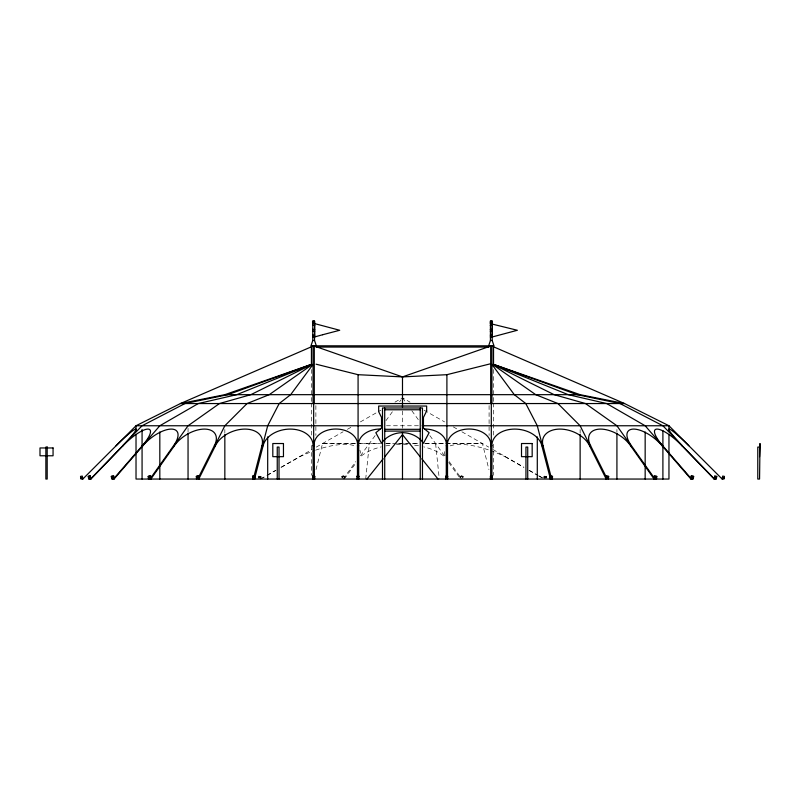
<?xml version="1.0" encoding="UTF-8"?>
<svg xmlns="http://www.w3.org/2000/svg" width="800" height="800" viewBox="0 0 800 800"><rect width="100%" height="100%" fill="white"/><g stroke="black" fill="none" stroke-linecap="round" stroke-linejoin="round"><path stroke-width="0.6" stroke-dasharray="4 3" d="M258.82 476.08L259.49 476.39L259.37 478.14L258.7 477.83L258.82 476.08L260.75 476.08L260.87 477.83L260.2 478.14L260.08 476.39L260.75 476.08M261.13 476.39L261.01 478.14L260.34 477.83L260.46 476.08L261.13 476.39L258.44 476.39L258.56 478.14L259.22 477.83L259.11 476.08L258.44 476.39M544.23 476.08L544.9 476.39L544.78 478.14L544.11 477.83L544.23 476.08L546.16 476.08L546.27 477.83L545.6 478.14L545.49 476.39L546.16 476.08M546.54 476.39L546.42 478.14L545.75 477.83L545.87 476.08L546.54 476.39L543.85 476.39L543.96 478.14L544.63 477.83L544.51 476.08L543.85 476.39M365.7 479.05L369.37 443.52M342.05 478.14L341.77 476.39L343.39 476.08L343.67 477.83L344.35 477.83L344.07 476.08L342.69 476.08L342.4 477.83L343.08 477.83L343.37 476.08L344.98 476.39L344.7 478.14M344.02 478.14L344.3 476.39L344.98 476.39M460.27 478.14L459.99 476.39L461.61 476.08L461.89 477.83L462.57 477.83L462.29 476.08L460.91 476.08L460.62 477.83L461.3 477.83L461.59 476.08L463.2 476.39L462.92 478.14M462.24 478.14L462.52 476.39L463.2 476.39M316.02 469.62L322.5 443.7L358.26 443.7M343.15 479.05L355.81 461.59M375.13 435.58L359.79 456.74L360.45 456.74A47.96 23.79 0 0 1 381.28 446.86M385.93 420.68L393.13 410.75M399.61 401.82L401.05 399.83M344.28 479.05L356.23 462.56M260.37 479.05L265.79 475.95M266.88 475.33L275.55 470.38M280.97 467.28L312.03 449.53M316.24 447.13L343.07 431.79M347.39 429.33L351.71 426.86M360.36 421.92L380.88 410.19M394.93 402.16L402.49 397.84L410.05 402.16M260.84 479.05L266.26 475.95M267.34 475.33L276.02 470.38M281.44 467.28L299.88 456.74A47.96 16.82 -22 0 1 314.41 450.59M341.77 476.39L344.07 476.08M459.99 476.39L462.29 476.08M386.45 425.76L418.52 425.76M322.55 443.52L355.82 443.52M357.05 443.52L380.62 443.52M385.62 443.52L419.36 443.52M425.6 443.52L482.43 443.52M359.49 443.7L380.4 443.7M386.54 443.7L392.67 443.7M397.58 443.7L407.4 443.7M412.3 443.7L418.44 443.7M424.57 443.7L482.47 443.7L488.95 469.62M490.57 450.59A47.96 16.82 22 0 1 505.1 456.74L505.56 456.74M258.7 477.83L260.87 477.83M544.11 477.83L546.27 477.83M460.91 476.08L462.52 476.39M342.69 476.08L344.3 476.39M424.09 410.19L444.62 421.92M453.26 426.86L457.58 429.33M461.9 431.79L488.74 447.13M492.94 449.53L524 467.28M529.42 470.38L538.1 475.33M539.18 475.95L544.6 479.05M505.1 456.74L523.53 467.28M528.95 470.38L537.63 475.33M538.71 475.95L544.14 479.05M449.17 461.59L461.82 479.05M402.49 397.84L405.37 401.82M411.84 410.75L419.04 420.68M429.84 435.58L445.18 456.74L444.52 456.74A47.96 23.79 0 0 0 423.69 446.86M448.74 462.56L460.69 479.05M460.67 476.39L460.95 478.14M342.45 476.39L342.73 478.14M435.62 443.7L439.28 479.05M616.92 429.48L616.92 431.96M580.13 429.48L580.13 433.2M493.53 369.48L493.53 401.85M493.53 403.1L493.53 435.47M493.53 444.19L493.53 475.32M489.09 405.59L489.09 435.47M402.49 410.95L402.49 428.24M315.88 405.59L315.88 435.47M311.44 369.48L311.44 401.85M311.44 403.1L311.44 435.47M311.44 445.43L311.44 475.32M224.84 429.48L224.84 433.2M188.05 428.24L188.05 431.96M445.17 455.53A47.96 16.82 22 0 1 445.1 450.19M450.13 445.9A47.96 16.82 22 0 1 489.43 450.19M315.54 450.19A47.96 16.82 -22 0 1 354.85 445.9M359.88 450.19A47.96 16.82 -22 0 1 360.31 453.23M385.76 445.9A47.96 23.79 0 0 1 390.42 445.17M396.4 444.6A47.96 23.79 0 0 1 408.58 444.6M414.56 445.17A47.96 23.79 0 0 1 419.21 445.9"/><path stroke-width="1.2" d="M312.89 479.05L312.9 476.08L314.68 476.39L312.9 476.08M314.67 479.05L314.67 476.08M550.2 479.05L550.34 476.08L552.51 476.39L552.39 479.05M550.67 479.05L550.34 476.08M551.92 479.05L551.97 477.83M605.97 479.05L606.23 476.08L608.65 476.39L608.41 479.05M606.87 479.05L607.11 476.39L606.23 476.08M653.92 479.05L654.29 476.08L656.79 476.39L656.46 479.05M655.2 479.05L655.53 476.39L656.79 476.39M691.25 476.08L690.8 479.05L693.25 479.05L693.65 476.39L691.25 476.08L693.65 476.39M692.36 479.05L692.76 476.39M714.58 476.08L716.73 476.39L716.27 479.05L714.07 479.05L715.04 476.08M715.82 479.05L716.73 476.39M722.17 479.05L722.69 476.08L724.44 476.39L723.97 479.05L722.17 479.05L688.86 445.74A25.24 2.34 45 0 0 669.2 429.09A25.24 2.34 45 0 0 682.29 445.74L681.97 445.74A25.24 6.86 43 0 0 657.08 429.09A25.24 6.86 43 0 0 662.7 445.74L691.55 479.05M253.93 476.67L261.94 445.74A25.24 16.56 -21.1 0 0 245 429.09A25.24 16.56 -21.1 0 0 215.42 445.74L214.35 445.74A25.24 14.22 -31.6 0 0 204.43 429.09A25.24 14.22 -31.6 0 0 174.41 445.74L150.86 479.05M262.51 445.74L267.69 425.76L279.18 403.55L290.67 394.67L312.97 364.52L311 364.52L224.84 394.67L180.43 403.55L136.02 425.76L116.11 445.74A25.24 2.34 -45 0 1 135.77 429.09A25.24 2.34 -45 0 1 122.69 445.74L123 445.74A25.24 6.86 -43 0 1 147.89 429.09A25.24 6.86 -43 0 1 142.27 445.74L114.23 478.13M254.51 479.05L263.13 445.74A25.24 17.77 -7.5 0 1 290.24 429.09A25.24 17.77 -7.5 0 1 313.05 445.74L314.29 445.74A21.67 15.33 0 0 1 335.87 429.02A21.67 15.33 0 0 1 357.45 445.74L358.7 445.74A21.67 15.33 0 0 1 380.28 429.02M316.33 345.82L314.54 340.49L314.54 322.72L312.78 322.72L312.78 340.49L311 345.82L493.97 345.82L492.19 340.49L492.19 322.72L490.43 322.72L490.43 340.49L488.65 345.82M198.81 476.83L214.35 445.74M214.85 445.74L224.84 425.76L247.05 403.55L269.25 394.67L312.33 364.52M198.77 479.05L215.42 445.74M150.7 478.04L173.54 445.74A25.24 10.91 -38.7 0 0 171.31 429.09A25.24 10.91 -38.7 0 0 142.89 445.74L114.04 479.05M173.92 445.74L188.05 425.76L219.45 403.55L250.86 394.67L311.78 364.52M366.96 479.05L383.18 458.78M384.72 456.85L402.49 434.64L420.25 456.85M142.51 445.74L159.82 425.76L198.28 403.55L236.74 394.67L311.36 364.52M90.9 479.05L90.39 476.08L88.25 476.39L88.7 479.05L90.9 479.05L123 445.74M82.81 479.05L82.28 476.08L80.53 476.39L81 479.05L82.81 479.05L116.11 445.74M252.59 479.05L252.92 476.08L254.64 476.08L254.77 479.05M252.47 476.39L254.64 476.08M253 477.83L252.55 478.14L254.72 477.83M311.09 364.52L227.87 394.67L184.97 403.55L142.07 425.76L90.51 479.05L89.93 476.08M196.56 479.05L196.33 476.39L197.2 476.08L198.74 476.08L199 479.05M196.33 476.39L198.74 476.08M197.36 477.83L196.48 478.14L198.9 477.83M316.06 364.18L358.08 374.69L402.49 376.91L491.31 345.82L624.54 403.55L668.96 425.76L688.86 445.74M491.31 364.52L493.97 364.52L580.13 394.67L624.54 403.55L180.43 403.55L313.66 345.82L402.49 376.91L446.9 374.69L490.11 363.88M148.52 479.05L148.19 476.39L149.42 476.08L150.68 476.08L151.05 479.05M148.19 476.39L150.68 476.08M150.9 477.83L148.4 478.14M490.26 336.94L492.38 336.94L517.36 330.27L490.26 323.61M111.32 476.39L113.72 476.08L114.18 479.05L111.73 479.05L111.32 476.39L113.72 476.08M88.25 476.39L90.39 476.08M80.84 478.14L82.59 477.83M312.85 320.95L314.48 320.95M490.5 320.95L492.12 320.95M312.47 321.3L314.86 321.3M490.12 321.3L492.5 321.3M312.47 322.37L314.86 322.37M490.12 322.37L492.5 322.37M312.61 323.61L314.73 323.61M312.61 325.39L314.73 325.39M490.26 325.39L492.38 325.39M312.61 329.39L314.73 329.39M490.26 329.39L492.38 329.39M312.61 331.16L314.73 331.16M490.26 331.16L492.38 331.16M312.61 335.16L314.73 335.16M490.26 335.16L492.38 335.16M312.61 336.94L314.73 336.94M312.78 340.49L314.54 340.49M490.43 340.49L492.19 340.49M316.15 347.06L488.83 347.06M224.84 394.67L580.13 394.67M384.72 409.77L420.25 409.77M381.51 425.76L136.02 425.76L136.02 430.72M422.23 425.76L668.96 425.76L668.96 430.72M384.72 429.31L420.25 429.31M384.72 431.09L420.25 431.09M142.27 445.74L142.89 445.74M173.54 445.74L174.41 445.74M261.94 445.74L263.13 445.74M424.69 429.02A21.67 15.33 0 0 1 446.28 445.74L447.52 445.74A21.67 15.33 0 0 1 469.1 429.02A21.67 15.33 0 0 1 490.69 445.74L491.93 445.74A25.24 17.77 7.5 0 1 514.73 429.09A25.24 17.77 7.5 0 1 541.84 445.74L543.04 445.74A25.24 16.56 21.1 0 1 559.97 429.09A25.24 16.56 21.1 0 1 589.55 445.74L590.62 445.74A25.24 14.22 31.6 0 1 600.54 429.09A25.24 14.22 31.6 0 1 630.56 445.74L654.12 479.05M630.56 445.74L631.44 445.74L654.99 479.05M631.44 445.74A25.24 10.91 38.7 0 1 633.66 429.09A25.24 10.91 38.7 0 1 662.09 445.74L662.7 445.74M760 447.08L757.78 447.08L757.78 479.05L759.56 479.05L760 443.52L759.56 456.67M357.05 476.39L358.83 476.39M445.87 476.39L447.65 476.39M490.42 476.39L492.2 476.39M550.79 476.39L552.51 476.39M607.11 476.39L608.65 476.39M90.23 477.83L88.54 478.14M113.1 477.83L113.99 477.83L111.59 478.14M691.87 477.83L690.98 477.83L693.39 478.14M357.05 478.14L358.83 478.14M445.87 478.14L447.65 478.14M490.42 478.14L492.2 478.14M552.43 478.14L550.26 477.83M608.49 478.14L606.08 477.83M656.57 478.14L654.08 477.83M716.43 478.14L714.28 477.83L714.53 479.05L662.9 425.76L620 403.55L577.11 394.67L493.88 364.52M722.38 477.83L724.13 478.14M654.29 476.08L655.53 476.39M493.62 364.52L568.23 394.67L606.69 403.55L645.16 425.76L662.46 445.74M493.19 364.52L554.12 394.67L585.52 403.55L616.92 425.76L631.06 445.74M492.64 364.52L535.72 394.67L557.93 403.55L580.13 425.76L590.13 445.74M681.97 445.74L714.14 479.05M662.09 445.74L690.93 479.05M421.8 458.78L438.02 479.05M492 364.52L514.3 394.67L525.79 403.55L537.29 425.76L542.46 445.74M590.62 445.74L606.72 477.94M589.55 445.74L606.21 479.05M543.04 445.74L551.04 476.67M541.84 445.74L550.47 479.05M88.7 476.39L89.16 479.05M112.21 476.39L112.62 479.05M149.44 476.39L149.77 479.05M197.87 476.39L198.1 479.05M254.18 476.39L254.3 479.05M252.92 476.08L253.06 479.05M314.67 477.83L312.89 477.83M314.28 445.74L314.4 479.05M313.05 445.74L313.17 479.05M668.96 434.43L668.96 479.05L136.02 479.05L136.02 434.43M662.9 430.72L662.9 479.05M645.16 431.96L645.16 479.05M616.92 433.2L616.92 479.05M580.13 434.43L580.13 479.05M537.29 436.91L537.29 479.05M527.73 479.05L527.73 447.08L525.95 447.08L525.95 479.05M493.53 345.82L493.53 365.74M492.32 323.61L492.32 336.94M492.2 479.05L492.2 476.08L490.42 476.08L490.42 479.05M491.93 345.82L491.93 403.55M491.93 445.74L491.93 479.05M491.31 403.55L491.31 445.74M490.69 345.82L490.69 403.55M490.69 445.74L490.69 479.05M447.65 479.05L447.65 476.08L445.87 476.08L445.87 479.05M447.52 445.74L447.52 476.59M446.9 374.69L446.9 476.57M446.28 445.74L446.28 476.59M422.47 479.05L422.47 407.99L382.5 407.99L382.5 479.05M420.25 407.99L420.25 479.05M402.49 376.91L402.49 407.25M402.49 432.42L402.49 479.05M384.72 407.99L384.72 479.05M358.83 479.05L358.83 476.08L357.05 476.08L357.05 479.05M358.7 445.74L358.7 476.59M358.08 374.69L358.08 476.57M357.45 445.74L357.45 476.59M314.29 345.82L314.29 403.55M313.66 403.55L313.66 445.74M313.04 345.82L313.04 403.55M311.44 345.82L311.44 365.74M279.02 479.05L279.02 447.08L277.25 447.08L277.25 479.05M267.69 436.91L267.69 479.05M224.84 434.43L224.84 479.05M188.05 433.2L188.05 479.05M159.82 431.96L159.82 479.05M142.07 429.48L142.07 479.05M426.65 411.01L423.45 417.41L423.45 428.13L429.13 432.69L423.45 443.25L421.33 440.49A26.65 26.65 0 0 0 383.64 440.49L381.52 443.25L375.84 432.69L381.52 428.13L381.52 417.41L378.68 411.72L378.68 406.04L426.65 406.04L426.65 411.01M322.72 334.72L314.67 336.94L314.67 323.61L339.71 330.27L322.72 334.72M283.46 443.52L272.81 443.52L272.81 456.67L283.46 456.67L283.46 443.52M532.17 443.52L521.51 443.52L521.51 456.67L532.17 456.67L532.17 443.52M47.19 447.08L45.86 447.08L45.86 479.05L47.19 479.05L47.19 447.08M53.06 447.96L40 447.96L40 455.78L53.06 455.78L53.06 447.96"/></g></svg>
